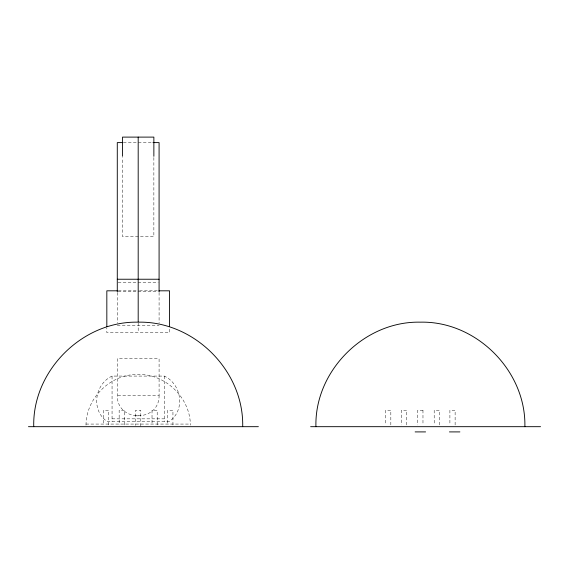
<?xml version="1.0" encoding="UTF-8"?>
<svg xmlns="http://www.w3.org/2000/svg" width="569" height="569" viewBox="0 0 569 569"><rect width="100%" height="100%" fill="white"/><g stroke="black" fill="none" stroke-linecap="round" stroke-linejoin="round"><path stroke-width="0.43" stroke-dasharray="2.85 2.13" d="M108.651 424.943L108.651 410.221L103.43 410.221L103.43 424.943M124.334 424.943L124.334 410.221M172.94 424.943L172.94 410.221L167.72 410.221L167.72 424.943M390.832 424.943L390.832 410.221L385.604 410.221L385.604 424.943M406.508 424.943L406.508 410.221M455.122 424.943L455.122 410.221L449.901 410.221L449.901 424.943M86.004 425.114C86.118 397.752 110.87 373.826 138.189 374.423C165.501 373.826 190.259 397.752 190.373 425.114M159.085 395.327C159.626 422.561 116.752 422.561 117.285 395.327L117.285 358.747L159.085 358.747L159.085 395.327L117.285 395.327M112.057 376.073C94.667 384.274 90.741 410.029 107.029 421.451L169.342 421.451C185.636 410.029 181.703 384.274 164.313 376.073L112.057 376.073L112.057 421.451M123.381 142.606L152.122 142.606M118.153 282.302L158.218 282.302M118.316 290.816L138.63 290.816M139.512 290.816L158.054 290.816M118.153 291.577L158.218 291.577M117.285 325.411L159.085 325.411M124.369 410.221L119.141 410.221L119.177 424.943M406.543 410.221L401.323 410.221L401.358 424.943M422.966 410.221L417.76 410.221L417.753 424.943M135.578 415.832L140.792 415.832M112.057 418.841L164.313 418.841M85.933 424.069L190.444 424.069M439.375 424.943L439.375 410.221L434.183 410.221L434.218 424.943M422.973 410.221L422.973 424.943M169.541 329.209L169.541 332.616L106.83 332.616L106.83 327.943M164.313 376.073L164.313 421.451M159.085 292.494L159.085 323.064M157.193 424.943L157.193 410.221L152.008 410.221L152.044 424.943M153.865 157.542L153.865 236.604L122.506 236.604L122.506 157.542M140.799 426.288L140.799 410.221L135.586 410.221L135.571 425.413M138.189 322.822L138.189 332.616M117.285 292.494L117.285 323.064"/><path stroke-width="0.85" d="M33.742 426.679C32.298 370.817 82.377 320.88 138.189 322.168C194.043 320.873 243.987 370.824 242.693 426.679M315.923 426.679C314.472 370.817 364.551 320.88 420.363 322.168C476.217 320.873 526.169 370.824 524.874 426.679M122.506 142.606L117.285 142.606L117.285 291.762M152.99 142.606L159.085 142.606L159.085 291.762M117.285 279.237L159.085 279.237M117.427 290.816L106.83 290.816L106.83 326.499M158.943 290.816L169.541 290.816L169.541 326.499M28.45 426.679L258.376 426.679M310.624 426.679L540.55 426.679M415.135 431.907L425.591 431.907M449.432 431.907L459.88 431.907M153.865 156.304L153.865 137.108L122.506 137.108L122.506 156.304M138.189 137.093L138.189 321.734"/></g></svg>
